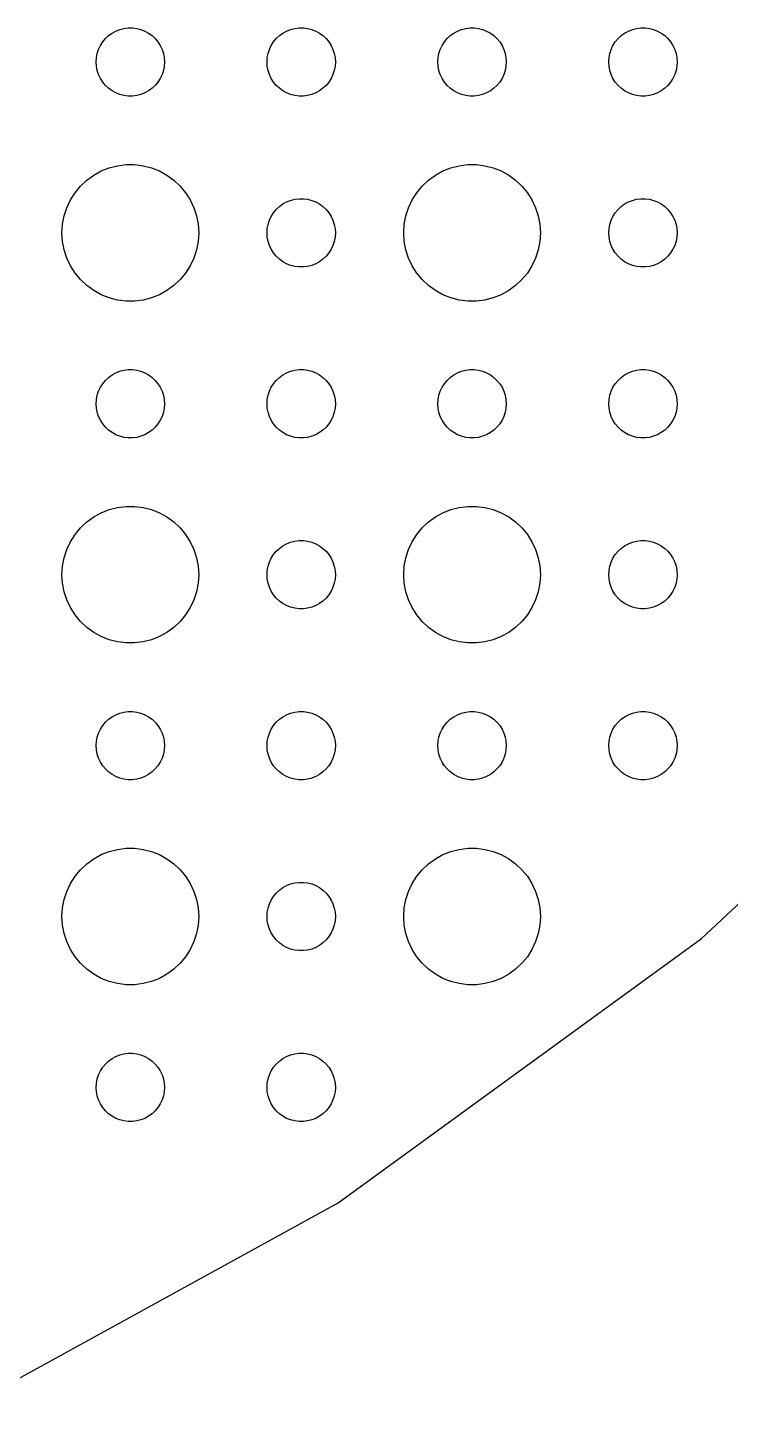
# Model space of a CAD drawing. Header units: metres. Extents: x -157 to 157, y -157 to 157.
# Drawn here: x 70.5 to 101.3, y -142.1 to -81 of the extents above; entities that cross this region are included whole.
import ezdxf

# ---------------------------------------------------------------- set-up
doc = ezdxf.new("R2010")
doc.units = ezdxf.units.M

msp = doc.modelspace()

# ---------------------------------------------------------------- linework, layer by layer
for p, q in [((74.1963, -81.2335), (74.3613, -81.1428)), ((74.3613, -81.1428), (74.5365, -81.0734)), ((74.5365, -81.0734), (74.7189, -81.0266)), ((74.7189, -81.0266), (74.9058, -81.003)), ((74.9058, -81.003), (75.0942, -81.003)), ((75.0942, -81.003), (75.2811, -81.0266)), ((75.2811, -81.0266), (75.4635, -81.0734)), ((75.4635, -81.0734), (75.6387, -81.1428)), ((75.6387, -81.1428), (75.8037, -81.2335)), ((81.6963, -81.2335), (81.8613, -81.1428)), ((81.8613, -81.1428), (82.0365, -81.0734)), ((82.0365, -81.0734), (82.2189, -81.0266)), ((82.2189, -81.0266), (82.4058, -81.003)), ((82.4058, -81.003), (82.5942, -81.003)), ((82.5942, -81.003), (82.7811, -81.0266)), ((82.7811, -81.0266), (82.9635, -81.0734)), ((82.9635, -81.0734), (83.1387, -81.1428)), ((83.1387, -81.1428), (83.3037, -81.2335)), ((89.1963, -81.2335), (89.3613, -81.1428)), ((89.3613, -81.1428), (89.5365, -81.0734)), ((89.5365, -81.0734), (89.7189, -81.0266)), ((89.7189, -81.0266), (89.9058, -81.003)), ((89.9058, -81.003), (90.0942, -81.003)), ((90.0942, -81.003), (90.2811, -81.0266)), ((90.2811, -81.0266), (90.4635, -81.0734)), ((90.4635, -81.0734), (90.6387, -81.1428)), ((90.6387, -81.1428), (90.8037, -81.2335)), ((96.6963, -81.2335), (96.8613, -81.1428)), ((96.8613, -81.1428), (97.0365, -81.0734)), ((97.0365, -81.0734), (97.2189, -81.0266)), ((97.2189, -81.0266), (97.4058, -81.003)), ((97.4058, -81.003), (97.5942, -81.003)), ((97.5942, -81.003), (97.7811, -81.0266)), ((97.7811, -81.0266), (97.9635, -81.0734)), ((97.9635, -81.0734), (98.1387, -81.1428)), ((98.1387, -81.1428), (98.3037, -81.2335)), ((73.6053, -81.9478), (73.6855, -81.7774)), ((73.6855, -81.7774), (73.7865, -81.6183)), ((73.7865, -81.6183), (73.9065, -81.4732)), ((73.9065, -81.4732), (74.0439, -81.3442)), ((74.0439, -81.3442), (74.1963, -81.2335)), ((75.8037, -81.2335), (75.9561, -81.3442)), ((75.9561, -81.3442), (76.0934, -81.4732)), ((76.0934, -81.4732), (76.2135, -81.6183)), ((76.2135, -81.6183), (76.3145, -81.7774)), ((76.3145, -81.7774), (76.3947, -81.9478)), ((81.1053, -81.9478), (81.1855, -81.7774)), ((81.1855, -81.7774), (81.2865, -81.6183)), ((81.2865, -81.6183), (81.4065, -81.4732)), ((81.4065, -81.4732), (81.5439, -81.3442)), ((81.5439, -81.3442), (81.6963, -81.2335)), ((83.3037, -81.2335), (83.4561, -81.3442)), ((83.4561, -81.3442), (83.5934, -81.4732)), ((83.5934, -81.4732), (83.7135, -81.6183)), ((83.7135, -81.6183), (83.8145, -81.7774)), ((83.8145, -81.7774), (83.8947, -81.9478)), ((88.6053, -81.9478), (88.6855, -81.7774)), ((88.6855, -81.7774), (88.7865, -81.6183)), ((88.7865, -81.6183), (88.9065, -81.4732)), ((88.9065, -81.4732), (89.0439, -81.3442)), ((89.0439, -81.3442), (89.1963, -81.2335)), ((90.8037, -81.2335), (90.9561, -81.3442)), ((90.9561, -81.3442), (91.0934, -81.4732)), ((91.0934, -81.4732), (91.2135, -81.6183)), ((91.2135, -81.6183), (91.3145, -81.7774)), ((91.3145, -81.7774), (91.3947, -81.9478)), ((96.1053, -81.9478), (96.1855, -81.7774)), ((96.1855, -81.7774), (96.2865, -81.6183)), ((96.2865, -81.6183), (96.4065, -81.4732)), ((96.4065, -81.4732), (96.5439, -81.3442)), ((96.5439, -81.3442), (96.6963, -81.2335)), ((98.3037, -81.2335), (98.4561, -81.3442)), ((98.4561, -81.3442), (98.5934, -81.4732)), ((98.5934, -81.4732), (98.7135, -81.6183)), ((98.7135, -81.6183), (98.8145, -81.7774)), ((98.8145, -81.7774), (98.8947, -81.9478)), ((73.5, -82.5), (73.5118, -82.312)), ((73.5118, -82.312), (73.5471, -82.127)), ((73.5471, -82.127), (73.6053, -81.9478)), ((76.3947, -81.9478), (76.4529, -82.127)), ((76.4529, -82.127), (76.4882, -82.312)), ((76.4882, -82.312), (76.5, -82.5)), ((81, -82.5), (81.0118, -82.312)), ((81.0118, -82.312), (81.0471, -82.127)), ((81.0471, -82.127), (81.1053, -81.9478)), ((83.8947, -81.9478), (83.9529, -82.127)), ((83.9529, -82.127), (83.9882, -82.312)), ((83.9882, -82.312), (84, -82.5)), ((88.5, -82.5), (88.5118, -82.312)), ((88.5118, -82.312), (88.5471, -82.127)), ((88.5471, -82.127), (88.6053, -81.9478)), ((91.3947, -81.9478), (91.4529, -82.127)), ((91.4529, -82.127), (91.4882, -82.312)), ((91.4882, -82.312), (91.5, -82.5)), ((96, -82.5), (96.0118, -82.312)), ((96.0118, -82.312), (96.0471, -82.127)), ((96.0471, -82.127), (96.1053, -81.9478)), ((98.8947, -81.9478), (98.9529, -82.127)), ((98.9529, -82.127), (98.9882, -82.312)), ((98.9882, -82.312), (99, -82.5)), ((73.5118, -82.688), (73.5, -82.5)), ((73.5471, -82.873), (73.5118, -82.688)), ((73.6053, -83.0522), (73.5471, -82.873)), ((76.4529, -82.873), (76.3947, -83.0522)), ((76.4882, -82.688), (76.4529, -82.873)), ((76.5, -82.5), (76.4882, -82.688)), ((81.0118, -82.688), (81, -82.5)), ((81.0471, -82.873), (81.0118, -82.688)), ((81.1053, -83.0522), (81.0471, -82.873)), ((83.9529, -82.873), (83.8947, -83.0522)), ((83.9882, -82.688), (83.9529, -82.873)), ((84, -82.5), (83.9882, -82.688)), ((88.5118, -82.688), (88.5, -82.5)), ((88.5471, -82.873), (88.5118, -82.688)), ((88.6053, -83.0522), (88.5471, -82.873)), ((91.4529, -82.873), (91.3947, -83.0522)), ((91.4882, -82.688), (91.4529, -82.873)), ((91.5, -82.5), (91.4882, -82.688)), ((96.0118, -82.688), (96, -82.5)), ((96.0471, -82.873), (96.0118, -82.688)), ((96.1053, -83.0522), (96.0471, -82.873)), ((98.9529, -82.873), (98.8947, -83.0522)), ((98.9882, -82.688), (98.9529, -82.873)), ((99, -82.5), (98.9882, -82.688)), ((73.6855, -83.2226), (73.6053, -83.0522)), ((73.7865, -83.3817), (73.6855, -83.2226)), ((73.9065, -83.5268), (73.7865, -83.3817)), ((74.0439, -83.6558), (73.9065, -83.5268)), ((76.0934, -83.5268), (75.9561, -83.6558)), ((76.2135, -83.3817), (76.0934, -83.5268)), ((76.3145, -83.2226), (76.2135, -83.3817)), ((76.3947, -83.0522), (76.3145, -83.2226)), ((81.1855, -83.2226), (81.1053, -83.0522)), ((81.2865, -83.3817), (81.1855, -83.2226)), ((81.4065, -83.5268), (81.2865, -83.3817)), ((81.5439, -83.6558), (81.4065, -83.5268)), ((83.5934, -83.5268), (83.4561, -83.6558)), ((83.7135, -83.3817), (83.5934, -83.5268)), ((83.8145, -83.2226), (83.7135, -83.3817)), ((83.8947, -83.0522), (83.8145, -83.2226)), ((88.6855, -83.2226), (88.6053, -83.0522)), ((88.7865, -83.3817), (88.6855, -83.2226)), ((88.9065, -83.5268), (88.7865, -83.3817)), ((89.0439, -83.6558), (88.9065, -83.5268)), ((91.0934, -83.5268), (90.9561, -83.6558)), ((91.2135, -83.3817), (91.0934, -83.5268)), ((91.3145, -83.2226), (91.2135, -83.3817)), ((91.3947, -83.0522), (91.3145, -83.2226)), ((96.1855, -83.2226), (96.1053, -83.0522)), ((96.2865, -83.3817), (96.1855, -83.2226)), ((96.4065, -83.5268), (96.2865, -83.3817)), ((96.5439, -83.6558), (96.4065, -83.5268)), ((98.5934, -83.5268), (98.4561, -83.6558)), ((98.7135, -83.3817), (98.5934, -83.5268)), ((98.8145, -83.2226), (98.7135, -83.3817)), ((98.8947, -83.0522), (98.8145, -83.2226)), ((74.1963, -83.7665), (74.0439, -83.6558)), ((74.3613, -83.8572), (74.1963, -83.7665)), ((74.5365, -83.9266), (74.3613, -83.8572)), ((74.7189, -83.9734), (74.5365, -83.9266)), ((74.9058, -83.997), (74.7189, -83.9734)), ((75.0942, -83.997), (74.9058, -83.997)), ((75.2811, -83.9734), (75.0942, -83.997)), ((75.4635, -83.9266), (75.2811, -83.9734)), ((75.6387, -83.8572), (75.4635, -83.9266)), ((75.8037, -83.7665), (75.6387, -83.8572)), ((75.9561, -83.6558), (75.8037, -83.7665)), ((81.6963, -83.7665), (81.5439, -83.6558)), ((81.8613, -83.8572), (81.6963, -83.7665)), ((82.0365, -83.9266), (81.8613, -83.8572)), ((82.2189, -83.9734), (82.0365, -83.9266)), ((82.4058, -83.997), (82.2189, -83.9734)), ((82.5942, -83.997), (82.4058, -83.997)), ((82.7811, -83.9734), (82.5942, -83.997)), ((82.9635, -83.9266), (82.7811, -83.9734)), ((83.1387, -83.8572), (82.9635, -83.9266)), ((83.3037, -83.7665), (83.1387, -83.8572)), ((83.4561, -83.6558), (83.3037, -83.7665)), ((89.1963, -83.7665), (89.0439, -83.6558)), ((89.3613, -83.8572), (89.1963, -83.7665)), ((89.5365, -83.9266), (89.3613, -83.8572)), ((89.7189, -83.9734), (89.5365, -83.9266)), ((89.9058, -83.997), (89.7189, -83.9734)), ((90.0942, -83.997), (89.9058, -83.997)), ((90.2811, -83.9734), (90.0942, -83.997)), ((90.4635, -83.9266), (90.2811, -83.9734)), ((90.6387, -83.8572), (90.4635, -83.9266)), ((90.8037, -83.7665), (90.6387, -83.8572)), ((90.9561, -83.6558), (90.8037, -83.7665)), ((96.6963, -83.7665), (96.5439, -83.6558)), ((96.8613, -83.8572), (96.6963, -83.7665)), ((97.0365, -83.9266), (96.8613, -83.8572)), ((97.2189, -83.9734), (97.0365, -83.9266)), ((97.4058, -83.997), (97.2189, -83.9734)), ((97.5942, -83.997), (97.4058, -83.997)), ((97.7811, -83.9734), (97.5942, -83.997)), ((97.9635, -83.9266), (97.7811, -83.9734)), ((98.1387, -83.8572), (97.9635, -83.9266)), ((98.3037, -83.7665), (98.1387, -83.8572)), ((98.4561, -83.6558), (98.3037, -83.7665)), ((73.3925, -87.467), (73.7227, -87.2855)), ((73.7227, -87.2855), (74.073, -87.1468)), ((74.073, -87.1468), (74.4379, -87.0531)), ((74.4379, -87.0531), (74.8116, -87.0059)), ((74.8116, -87.0059), (75.1884, -87.0059)), ((75.1884, -87.0059), (75.5621, -87.0531)), ((75.5621, -87.0531), (75.927, -87.1468)), ((75.927, -87.1468), (76.2773, -87.2855)), ((76.2773, -87.2855), (76.6075, -87.467)), ((88.3925, -87.467), (88.7227, -87.2855)), ((88.7227, -87.2855), (89.073, -87.1468)), ((89.073, -87.1468), (89.4379, -87.0531)), ((89.4379, -87.0531), (89.8116, -87.0059)), ((89.8116, -87.0059), (90.1884, -87.0059)), ((90.1884, -87.0059), (90.5621, -87.0531)), ((90.5621, -87.0531), (90.927, -87.1468)), ((90.927, -87.1468), (91.2773, -87.2855)), ((91.2773, -87.2855), (91.6075, -87.467)), ((72.8131, -87.9464), (73.0877, -87.6885)), ((73.0877, -87.6885), (73.3925, -87.467)), ((76.6075, -87.467), (76.9123, -87.6885)), ((76.9123, -87.6885), (77.1869, -87.9464)), ((87.8131, -87.9464), (88.0877, -87.6885)), ((88.0877, -87.6885), (88.3925, -87.467)), ((91.6075, -87.467), (91.9123, -87.6885)), ((91.9123, -87.6885), (92.1869, -87.9464)), ((72.3711, -88.5547), (72.573, -88.2366)), ((72.573, -88.2366), (72.8131, -87.9464)), ((77.1869, -87.9464), (77.427, -88.2366)), ((77.427, -88.2366), (77.6289, -88.5547)), ((82.0365, -88.5734), (82.2189, -88.5266)), ((82.2189, -88.5266), (82.4058, -88.503)), ((82.4058, -88.503), (82.5942, -88.503)), ((82.5942, -88.503), (82.7811, -88.5266)), ((82.7811, -88.5266), (82.9635, -88.5734)), ((87.3711, -88.5547), (87.573, -88.2366)), ((87.573, -88.2366), (87.8131, -87.9464)), ((92.1869, -87.9464), (92.427, -88.2366)), ((92.427, -88.2366), (92.6289, -88.5547)), ((97.0365, -88.5734), (97.2189, -88.5266)), ((97.2189, -88.5266), (97.4058, -88.503)), ((97.4058, -88.503), (97.5942, -88.503)), ((97.5942, -88.503), (97.7811, -88.5266)), ((97.7811, -88.5266), (97.9635, -88.5734)), ((72.0943, -89.2539), (72.2107, -88.8956)), ((72.2107, -88.8956), (72.3711, -88.5547)), ((77.6289, -88.5547), (77.7893, -88.8956)), ((77.7893, -88.8956), (77.9057, -89.2539)), ((81.1855, -89.2774), (81.2865, -89.1183)), ((81.2865, -89.1183), (81.4065, -88.9732)), ((81.4065, -88.9732), (81.5439, -88.8442)), ((81.5439, -88.8442), (81.6963, -88.7335)), ((81.6963, -88.7335), (81.8613, -88.6428)), ((81.8613, -88.6428), (82.0365, -88.5734)), ((82.9635, -88.5734), (83.1387, -88.6428)), ((83.1387, -88.6428), (83.3037, -88.7335)), ((83.3037, -88.7335), (83.4561, -88.8442)), ((83.4561, -88.8442), (83.5934, -88.9732)), ((83.5934, -88.9732), (83.7135, -89.1183)), ((83.7135, -89.1183), (83.8145, -89.2774)), ((87.0943, -89.2539), (87.2107, -88.8956)), ((87.2107, -88.8956), (87.3711, -88.5547)), ((92.6289, -88.5547), (92.7893, -88.8956)), ((92.7893, -88.8956), (92.9057, -89.2539)), ((96.1855, -89.2774), (96.2865, -89.1183)), ((96.2865, -89.1183), (96.4065, -88.9732)), ((96.4065, -88.9732), (96.5439, -88.8442)), ((96.5439, -88.8442), (96.6963, -88.7335)), ((96.6963, -88.7335), (96.8613, -88.6428)), ((96.8613, -88.6428), (97.0365, -88.5734)), ((97.9635, -88.5734), (98.1387, -88.6428)), ((98.1387, -88.6428), (98.3037, -88.7335)), ((98.3037, -88.7335), (98.4561, -88.8442)), ((98.4561, -88.8442), (98.5934, -88.9732)), ((98.5934, -88.9732), (98.7135, -89.1183)), ((98.7135, -89.1183), (98.8145, -89.2774)), ((72, -90), (72.0237, -89.624)), ((72.0237, -89.624), (72.0943, -89.2539)), ((77.9057, -89.2539), (77.9763, -89.624)), ((77.9763, -89.624), (78, -90)), ((81.0118, -89.812), (81.0471, -89.627)), ((81.0471, -89.627), (81.1053, -89.4478)), ((81.1053, -89.4478), (81.1855, -89.2774)), ((83.8145, -89.2774), (83.8947, -89.4478)), ((83.8947, -89.4478), (83.9529, -89.627)), ((83.9529, -89.627), (83.9882, -89.812)), ((87, -90), (87.0237, -89.624)), ((87.0237, -89.624), (87.0943, -89.2539)), ((92.9057, -89.2539), (92.9763, -89.624)), ((92.9763, -89.624), (93, -90)), ((96.0118, -89.812), (96.0471, -89.627)), ((96.0471, -89.627), (96.1053, -89.4478)), ((96.1053, -89.4478), (96.1855, -89.2774)), ((98.8145, -89.2774), (98.8947, -89.4478)), ((98.8947, -89.4478), (98.9529, -89.627)), ((98.9529, -89.627), (98.9882, -89.812)), ((72.0237, -90.376), (72, -90)), ((78, -90), (77.9763, -90.376)), ((81, -90), (81.0118, -89.812)), ((81.0118, -90.188), (81, -90)), ((81.0471, -90.373), (81.0118, -90.188)), ((83.9882, -90.188), (83.9529, -90.373)), ((83.9882, -89.812), (84, -90)), ((84, -90), (83.9882, -90.188)), ((87.0237, -90.376), (87, -90)), ((93, -90), (92.9763, -90.376)), ((96, -90), (96.0118, -89.812)), ((96.0118, -90.188), (96, -90)), ((96.0471, -90.373), (96.0118, -90.188)), ((98.9882, -90.188), (98.9529, -90.373)), ((98.9882, -89.812), (99, -90)), ((99, -90), (98.9882, -90.188)), ((72.0943, -90.7461), (72.0237, -90.376)), ((72.2107, -91.1044), (72.0943, -90.7461)), ((77.9057, -90.7461), (77.7893, -91.1044)), ((77.9763, -90.376), (77.9057, -90.7461)), ((81.1053, -90.5522), (81.0471, -90.373)), ((81.1855, -90.7226), (81.1053, -90.5522)), ((81.2865, -90.8817), (81.1855, -90.7226)), ((81.4065, -91.0268), (81.2865, -90.8817)), ((83.7135, -90.8817), (83.5934, -91.0268)), ((83.8145, -90.7226), (83.7135, -90.8817)), ((83.8947, -90.5522), (83.8145, -90.7226)), ((83.9529, -90.373), (83.8947, -90.5522)), ((87.0943, -90.7461), (87.0237, -90.376)), ((87.2107, -91.1044), (87.0943, -90.7461)), ((92.9057, -90.7461), (92.7893, -91.1044)), ((92.9763, -90.376), (92.9057, -90.7461)), ((96.1053, -90.5522), (96.0471, -90.373)), ((96.1855, -90.7226), (96.1053, -90.5522)), ((96.2865, -90.8817), (96.1855, -90.7226)), ((96.4065, -91.0268), (96.2865, -90.8817)), ((98.7135, -90.8817), (98.5934, -91.0268)), ((98.8145, -90.7226), (98.7135, -90.8817)), ((98.8947, -90.5522), (98.8145, -90.7226)), ((98.9529, -90.373), (98.8947, -90.5522)), ((72.3711, -91.4453), (72.2107, -91.1044)), ((72.573, -91.7634), (72.3711, -91.4453)), ((77.6289, -91.4453), (77.427, -91.7634)), ((77.7893, -91.1044), (77.6289, -91.4453)), ((81.5439, -91.1558), (81.4065, -91.0268)), ((81.6963, -91.2665), (81.5439, -91.1558)), ((81.8613, -91.3572), (81.6963, -91.2665)), ((82.0365, -91.4266), (81.8613, -91.3572)), ((82.2189, -91.4734), (82.0365, -91.4266)), ((82.4058, -91.497), (82.2189, -91.4734)), ((82.5942, -91.497), (82.4058, -91.497)), ((82.7811, -91.4734), (82.5942, -91.497)), ((82.9635, -91.4266), (82.7811, -91.4734)), ((83.1387, -91.3572), (82.9635, -91.4266)), ((83.3037, -91.2665), (83.1387, -91.3572)), ((83.4561, -91.1558), (83.3037, -91.2665)), ((83.5934, -91.0268), (83.4561, -91.1558)), ((87.3711, -91.4453), (87.2107, -91.1044)), ((87.573, -91.7634), (87.3711, -91.4453)), ((92.6289, -91.4453), (92.427, -91.7634)), ((92.7893, -91.1044), (92.6289, -91.4453)), ((96.5439, -91.1558), (96.4065, -91.0268)), ((96.6963, -91.2665), (96.5439, -91.1558)), ((96.8613, -91.3572), (96.6963, -91.2665)), ((97.0365, -91.4266), (96.8613, -91.3572)), ((97.2189, -91.4734), (97.0365, -91.4266)), ((97.4058, -91.497), (97.2189, -91.4734)), ((97.5942, -91.497), (97.4058, -91.497)), ((97.7811, -91.4734), (97.5942, -91.497)), ((97.9635, -91.4266), (97.7811, -91.4734)), ((98.1387, -91.3572), (97.9635, -91.4266)), ((98.3037, -91.2665), (98.1387, -91.3572)), ((98.4561, -91.1558), (98.3037, -91.2665)), ((98.5934, -91.0268), (98.4561, -91.1558)), ((72.8131, -92.0536), (72.573, -91.7634)), ((73.0877, -92.3115), (72.8131, -92.0536)), ((77.1869, -92.0536), (76.9123, -92.3115)), ((77.427, -91.7634), (77.1869, -92.0536)), ((87.8131, -92.0536), (87.573, -91.7634)), ((88.0877, -92.3115), (87.8131, -92.0536)), ((92.1869, -92.0536), (91.9123, -92.3115)), ((92.427, -91.7634), (92.1869, -92.0536)), ((73.3925, -92.533), (73.0877, -92.3115)), ((73.7227, -92.7145), (73.3925, -92.533)), ((74.073, -92.8532), (73.7227, -92.7145)), ((76.2773, -92.7145), (75.927, -92.8532)), ((76.6075, -92.533), (76.2773, -92.7145)), ((76.9123, -92.3115), (76.6075, -92.533)), ((88.3925, -92.533), (88.0877, -92.3115)), ((88.7227, -92.7145), (88.3925, -92.533)), ((89.073, -92.8532), (88.7227, -92.7145)), ((91.2773, -92.7145), (90.927, -92.8532)), ((91.6075, -92.533), (91.2773, -92.7145)), ((91.9123, -92.3115), (91.6075, -92.533)), ((74.4379, -92.9469), (74.073, -92.8532)), ((74.8116, -92.9941), (74.4379, -92.9469)), ((75.1884, -92.9941), (74.8116, -92.9941)), ((75.5621, -92.9469), (75.1884, -92.9941)), ((75.927, -92.8532), (75.5621, -92.9469)), ((89.4379, -92.9469), (89.073, -92.8532)), ((89.8116, -92.9941), (89.4379, -92.9469)), ((90.1884, -92.9941), (89.8116, -92.9941)), ((90.5621, -92.9469), (90.1884, -92.9941)), ((90.927, -92.8532), (90.5621, -92.9469)), ((73.9065, -96.4732), (74.0439, -96.3442)), ((74.0439, -96.3442), (74.1963, -96.2335)), ((74.1963, -96.2335), (74.3613, -96.1428)), ((74.3613, -96.1428), (74.5365, -96.0734)), ((74.5365, -96.0734), (74.7189, -96.0266)), ((74.7189, -96.0266), (74.9058, -96.003)), ((74.9058, -96.003), (75.0942, -96.003)), ((75.0942, -96.003), (75.2811, -96.0266)), ((75.2811, -96.0266), (75.4635, -96.0734)), ((75.4635, -96.0734), (75.6387, -96.1428)), ((75.6387, -96.1428), (75.8037, -96.2335)), ((75.8037, -96.2335), (75.9561, -96.3442)), ((75.9561, -96.3442), (76.0934, -96.4732)), ((81.4065, -96.4732), (81.5439, -96.3442)), ((81.5439, -96.3442), (81.6963, -96.2335)), ((81.6963, -96.2335), (81.8613, -96.1428)), ((81.8613, -96.1428), (82.0365, -96.0734)), ((82.0365, -96.0734), (82.2189, -96.0266)), ((82.2189, -96.0266), (82.4058, -96.003)), ((82.4058, -96.003), (82.5942, -96.003)), ((82.5942, -96.003), (82.7811, -96.0266)), ((82.7811, -96.0266), (82.9635, -96.0734)), ((82.9635, -96.0734), (83.1387, -96.1428)), ((83.1387, -96.1428), (83.3037, -96.2335)), ((83.3037, -96.2335), (83.4561, -96.3442)), ((83.4561, -96.3442), (83.5934, -96.4732)), ((88.9065, -96.4732), (89.0439, -96.3442)), ((89.0439, -96.3442), (89.1963, -96.2335)), ((89.1963, -96.2335), (89.3613, -96.1428)), ((89.3613, -96.1428), (89.5365, -96.0734)), ((89.5365, -96.0734), (89.7189, -96.0266)), ((89.7189, -96.0266), (89.9058, -96.003)), ((89.9058, -96.003), (90.0942, -96.003)), ((90.0942, -96.003), (90.2811, -96.0266)), ((90.2811, -96.0266), (90.4635, -96.0734)), ((90.4635, -96.0734), (90.6387, -96.1428)), ((90.6387, -96.1428), (90.8037, -96.2335)), ((90.8037, -96.2335), (90.9561, -96.3442)), ((90.9561, -96.3442), (91.0934, -96.4732)), ((96.4065, -96.4732), (96.5439, -96.3442)), ((96.5439, -96.3442), (96.6963, -96.2335)), ((96.6963, -96.2335), (96.8613, -96.1428)), ((96.8613, -96.1428), (97.0365, -96.0734)), ((97.0365, -96.0734), (97.2189, -96.0266)), ((97.2189, -96.0266), (97.4058, -96.003)), ((97.4058, -96.003), (97.5942, -96.003)), ((97.5942, -96.003), (97.7811, -96.0266)), ((97.7811, -96.0266), (97.9635, -96.0734)), ((97.9635, -96.0734), (98.1387, -96.1428)), ((98.1387, -96.1428), (98.3037, -96.2335)), ((98.3037, -96.2335), (98.4561, -96.3442)), ((98.4561, -96.3442), (98.5934, -96.4732)), ((73.5471, -97.127), (73.6053, -96.9478)), ((73.6053, -96.9478), (73.6855, -96.7774)), ((73.6855, -96.7774), (73.7865, -96.6183)), ((73.7865, -96.6183), (73.9065, -96.4732)), ((76.0934, -96.4732), (76.2135, -96.6183)), ((76.2135, -96.6183), (76.3145, -96.7774)), ((76.3145, -96.7774), (76.3947, -96.9478)), ((76.3947, -96.9478), (76.4529, -97.127)), ((81.0471, -97.127), (81.1053, -96.9478)), ((81.1053, -96.9478), (81.1855, -96.7774)), ((81.1855, -96.7774), (81.2865, -96.6183)), ((81.2865, -96.6183), (81.4065, -96.4732)), ((83.5934, -96.4732), (83.7135, -96.6183)), ((83.7135, -96.6183), (83.8145, -96.7774)), ((83.8145, -96.7774), (83.8947, -96.9478)), ((83.8947, -96.9478), (83.9529, -97.127)), ((88.5471, -97.127), (88.6053, -96.9478)), ((88.6053, -96.9478), (88.6855, -96.7774)), ((88.6855, -96.7774), (88.7865, -96.6183)), ((88.7865, -96.6183), (88.9065, -96.4732)), ((91.0934, -96.4732), (91.2135, -96.6183)), ((91.2135, -96.6183), (91.3145, -96.7774)), ((91.3145, -96.7774), (91.3947, -96.9478)), ((91.3947, -96.9478), (91.4529, -97.127)), ((96.0471, -97.127), (96.1053, -96.9478)), ((96.1053, -96.9478), (96.1855, -96.7774)), ((96.1855, -96.7774), (96.2865, -96.6183)), ((96.2865, -96.6183), (96.4065, -96.4732)), ((98.5934, -96.4732), (98.7135, -96.6183)), ((98.7135, -96.6183), (98.8145, -96.7774)), ((98.8145, -96.7774), (98.8947, -96.9478)), ((98.8947, -96.9478), (98.9529, -97.127)), ((73.5, -97.5), (73.5118, -97.312)), ((73.5118, -97.688), (73.5, -97.5)), ((73.5118, -97.312), (73.5471, -97.127)), ((76.4529, -97.127), (76.4882, -97.312)), ((76.4882, -97.312), (76.5, -97.5)), ((76.5, -97.5), (76.4882, -97.688)), ((81, -97.5), (81.0118, -97.312)), ((81.0118, -97.688), (81, -97.5)), ((81.0118, -97.312), (81.0471, -97.127)), ((83.9529, -97.127), (83.9882, -97.312)), ((83.9882, -97.312), (84, -97.5)), ((84, -97.5), (83.9882, -97.688)), ((88.5, -97.5), (88.5118, -97.312)), ((88.5118, -97.688), (88.5, -97.5)), ((88.5118, -97.312), (88.5471, -97.127)), ((91.4529, -97.127), (91.4882, -97.312)), ((91.4882, -97.312), (91.5, -97.5)), ((91.5, -97.5), (91.4882, -97.688)), ((96, -97.5), (96.0118, -97.312)), ((96.0118, -97.688), (96, -97.5)), ((96.0118, -97.312), (96.0471, -97.127)), ((98.9529, -97.127), (98.9882, -97.312)), ((98.9882, -97.312), (99, -97.5)), ((99, -97.5), (98.9882, -97.688)), ((73.5471, -97.873), (73.5118, -97.688)), ((73.6053, -98.0522), (73.5471, -97.873)), ((73.6855, -98.2226), (73.6053, -98.0522)), ((73.7865, -98.3817), (73.6855, -98.2226)), ((76.3145, -98.2226), (76.2135, -98.3817)), ((76.3947, -98.0522), (76.3145, -98.2226)), ((76.4529, -97.873), (76.3947, -98.0522)), ((76.4882, -97.688), (76.4529, -97.873)), ((81.0471, -97.873), (81.0118, -97.688)), ((81.1053, -98.0522), (81.0471, -97.873)), ((81.1855, -98.2226), (81.1053, -98.0522)), ((81.2865, -98.3817), (81.1855, -98.2226)), ((83.8145, -98.2226), (83.7135, -98.3817)), ((83.8947, -98.0522), (83.8145, -98.2226)), ((83.9529, -97.873), (83.8947, -98.0522)), ((83.9882, -97.688), (83.9529, -97.873)), ((88.5471, -97.873), (88.5118, -97.688)), ((88.6053, -98.0522), (88.5471, -97.873)), ((88.6855, -98.2226), (88.6053, -98.0522)), ((88.7865, -98.3817), (88.6855, -98.2226)), ((91.3145, -98.2226), (91.2135, -98.3817)), ((91.3947, -98.0522), (91.3145, -98.2226)), ((91.4529, -97.873), (91.3947, -98.0522)), ((91.4882, -97.688), (91.4529, -97.873)), ((96.0471, -97.873), (96.0118, -97.688)), ((96.1053, -98.0522), (96.0471, -97.873)), ((96.1855, -98.2226), (96.1053, -98.0522)), ((96.2865, -98.3817), (96.1855, -98.2226)), ((98.8145, -98.2226), (98.7135, -98.3817)), ((98.8947, -98.0522), (98.8145, -98.2226)), ((98.9529, -97.873), (98.8947, -98.0522)), ((98.9882, -97.688), (98.9529, -97.873)), ((73.9065, -98.5268), (73.7865, -98.3817)), ((74.0439, -98.6558), (73.9065, -98.5268)), ((74.1963, -98.7665), (74.0439, -98.6558)), ((74.3613, -98.8572), (74.1963, -98.7665)), ((74.5365, -98.9266), (74.3613, -98.8572)), ((75.6387, -98.8572), (75.4635, -98.9266)), ((75.8037, -98.7665), (75.6387, -98.8572)), ((75.9561, -98.6558), (75.8037, -98.7665)), ((76.0934, -98.5268), (75.9561, -98.6558)), ((76.2135, -98.3817), (76.0934, -98.5268)), ((81.4065, -98.5268), (81.2865, -98.3817)), ((81.5439, -98.6558), (81.4065, -98.5268)), ((81.6963, -98.7665), (81.5439, -98.6558)), ((81.8613, -98.8572), (81.6963, -98.7665)), ((82.0365, -98.9266), (81.8613, -98.8572)), ((83.1387, -98.8572), (82.9635, -98.9266)), ((83.3037, -98.7665), (83.1387, -98.8572)), ((83.4561, -98.6558), (83.3037, -98.7665)), ((83.5934, -98.5268), (83.4561, -98.6558)), ((83.7135, -98.3817), (83.5934, -98.5268)), ((88.9065, -98.5268), (88.7865, -98.3817)), ((89.0439, -98.6558), (88.9065, -98.5268)), ((89.1963, -98.7665), (89.0439, -98.6558)), ((89.3613, -98.8572), (89.1963, -98.7665)), ((89.5365, -98.9266), (89.3613, -98.8572)), ((90.6387, -98.8572), (90.4635, -98.9266)), ((90.8037, -98.7665), (90.6387, -98.8572)), ((90.9561, -98.6558), (90.8037, -98.7665)), ((91.0934, -98.5268), (90.9561, -98.6558)), ((91.2135, -98.3817), (91.0934, -98.5268)), ((96.4065, -98.5268), (96.2865, -98.3817)), ((96.5439, -98.6558), (96.4065, -98.5268)), ((96.6963, -98.7665), (96.5439, -98.6558)), ((96.8613, -98.8572), (96.6963, -98.7665)), ((97.0365, -98.9266), (96.8613, -98.8572)), ((98.1387, -98.8572), (97.9635, -98.9266)), ((98.3037, -98.7665), (98.1387, -98.8572)), ((98.4561, -98.6558), (98.3037, -98.7665)), ((98.5934, -98.5268), (98.4561, -98.6558)), ((98.7135, -98.3817), (98.5934, -98.5268)), ((74.7189, -98.9734), (74.5365, -98.9266)), ((74.9058, -98.997), (74.7189, -98.9734)), ((75.0942, -98.997), (74.9058, -98.997)), ((75.2811, -98.9734), (75.0942, -98.997)), ((75.4635, -98.9266), (75.2811, -98.9734)), ((82.2189, -98.9734), (82.0365, -98.9266)), ((82.4058, -98.997), (82.2189, -98.9734)), ((82.5942, -98.997), (82.4058, -98.997)), ((82.7811, -98.9734), (82.5942, -98.997)), ((82.9635, -98.9266), (82.7811, -98.9734)), ((89.7189, -98.9734), (89.5365, -98.9266)), ((89.9058, -98.997), (89.7189, -98.9734)), ((90.0942, -98.997), (89.9058, -98.997)), ((90.2811, -98.9734), (90.0942, -98.997)), ((90.4635, -98.9266), (90.2811, -98.9734)), ((97.2189, -98.9734), (97.0365, -98.9266)), ((97.4058, -98.997), (97.2189, -98.9734)), ((97.5942, -98.997), (97.4058, -98.997)), ((97.7811, -98.9734), (97.5942, -98.997)), ((97.9635, -98.9266), (97.7811, -98.9734)), ((73.0877, -102.688), (73.3925, -102.467)), ((73.3925, -102.467), (73.7227, -102.286)), ((73.7227, -102.286), (74.073, -102.147)), ((74.073, -102.147), (74.4379, -102.053)), ((74.4379, -102.053), (74.8116, -102.006)), ((74.8116, -102.006), (75.1884, -102.006)), ((75.1884, -102.006), (75.5621, -102.053)), ((75.5621, -102.053), (75.927, -102.147)), ((75.927, -102.147), (76.2773, -102.286)), ((76.2773, -102.286), (76.6075, -102.467)), ((76.6075, -102.467), (76.9123, -102.688)), ((88.0877, -102.688), (88.3925, -102.467)), ((88.3925, -102.467), (88.7227, -102.286)), ((88.7227, -102.286), (89.073, -102.147)), ((89.073, -102.147), (89.4379, -102.053)), ((89.4379, -102.053), (89.8116, -102.006)), ((89.8116, -102.006), (90.1884, -102.006)), ((90.1884, -102.006), (90.5621, -102.053)), ((90.5621, -102.053), (90.927, -102.147)), ((90.927, -102.147), (91.2773, -102.286)), ((91.2773, -102.286), (91.6075, -102.467)), ((91.6075, -102.467), (91.9123, -102.688)), ((72.573, -103.237), (72.8131, -102.946)), ((72.8131, -102.946), (73.0877, -102.688)), ((76.9123, -102.688), (77.1869, -102.946)), ((77.1869, -102.946), (77.427, -103.237)), ((87.573, -103.237), (87.8131, -102.946)), ((87.8131, -102.946), (88.0877, -102.688)), ((91.9123, -102.688), (92.1869, -102.946)), ((92.1869, -102.946), (92.427, -103.237)), ((72.2107, -103.896), (72.3711, -103.555)), ((72.3711, -103.555), (72.573, -103.237)), ((77.427, -103.237), (77.6289, -103.555)), ((77.6289, -103.555), (77.7893, -103.896)), ((81.5439, -103.844), (81.6963, -103.734)), ((81.6963, -103.734), (81.8613, -103.643)), ((81.8613, -103.643), (82.0365, -103.573)), ((82.0365, -103.573), (82.2189, -103.527)), ((82.2189, -103.527), (82.4058, -103.503)), ((82.4058, -103.503), (82.5942, -103.503)), ((82.5942, -103.503), (82.7811, -103.527)), ((82.7811, -103.527), (82.9635, -103.573)), ((82.9635, -103.573), (83.1387, -103.643)), ((83.1387, -103.643), (83.3037, -103.734)), ((83.3037, -103.734), (83.4561, -103.844)), ((87.2107, -103.896), (87.3711, -103.555)), ((87.3711, -103.555), (87.573, -103.237)), ((92.427, -103.237), (92.6289, -103.555)), ((92.6289, -103.555), (92.7893, -103.896)), ((96.5439, -103.844), (96.6963, -103.734)), ((96.6963, -103.734), (96.8613, -103.643)), ((96.8613, -103.643), (97.0365, -103.573)), ((97.0365, -103.573), (97.2189, -103.527)), ((97.2189, -103.527), (97.4058, -103.503)), ((97.4058, -103.503), (97.5942, -103.503)), ((97.5942, -103.503), (97.7811, -103.527)), ((97.7811, -103.527), (97.9635, -103.573)), ((97.9635, -103.573), (98.1387, -103.643)), ((98.1387, -103.643), (98.3037, -103.734)), ((98.3037, -103.734), (98.4561, -103.844)), ((72.0237, -104.624), (72.0943, -104.254)), ((72.0943, -104.254), (72.2107, -103.896)), ((77.7893, -103.896), (77.9057, -104.254)), ((77.9057, -104.254), (77.9763, -104.624)), ((81.1053, -104.448), (81.1855, -104.277)), ((81.1855, -104.277), (81.2865, -104.118)), ((81.2865, -104.118), (81.4065, -103.973)), ((81.4065, -103.973), (81.5439, -103.844)), ((83.4561, -103.844), (83.5934, -103.973)), ((83.5934, -103.973), (83.7135, -104.118)), ((83.7135, -104.118), (83.8145, -104.277)), ((83.8145, -104.277), (83.8947, -104.448)), ((87.0237, -104.624), (87.0943, -104.254)), ((87.0943, -104.254), (87.2107, -103.896)), ((92.7893, -103.896), (92.9057, -104.254)), ((92.9057, -104.254), (92.9763, -104.624)), ((96.1053, -104.448), (96.1855, -104.277)), ((96.1855, -104.277), (96.2865, -104.118)), ((96.2865, -104.118), (96.4065, -103.973)), ((96.4065, -103.973), (96.5439, -103.844)), ((98.4561, -103.844), (98.5934, -103.973)), ((98.5934, -103.973), (98.7135, -104.118)), ((98.7135, -104.118), (98.8145, -104.277)), ((98.8145, -104.277), (98.8947, -104.448)), ((72, -105), (72.0237, -104.624)), ((72.0237, -105.376), (72, -105)), ((77.9763, -104.624), (78, -105)), ((78, -105), (77.9763, -105.376)), ((81, -105), (81.0118, -104.812)), ((81.0118, -105.188), (81, -105)), ((81.0118, -104.812), (81.0471, -104.627)), ((81.0471, -104.627), (81.1053, -104.448)), ((83.8947, -104.448), (83.9529, -104.627)), ((83.9529, -104.627), (83.9882, -104.812)), ((83.9882, -104.812), (84, -105)), ((84, -105), (83.9882, -105.188)), ((87, -105), (87.0237, -104.624)), ((87.0237, -105.376), (87, -105)), ((92.9763, -104.624), (93, -105)), ((93, -105), (92.9763, -105.376)), ((96, -105), (96.0118, -104.812)), ((96.0118, -105.188), (96, -105)), ((96.0118, -104.812), (96.0471, -104.627)), ((96.0471, -104.627), (96.1053, -104.448)), ((98.8947, -104.448), (98.9529, -104.627)), ((98.9529, -104.627), (98.9882, -104.812)), ((98.9882, -104.812), (99, -105)), ((99, -105), (98.9882, -105.188)), ((72.0943, -105.746), (72.0237, -105.376)), ((77.9763, -105.376), (77.9057, -105.746)), ((81.0471, -105.373), (81.0118, -105.188)), ((81.1053, -105.552), (81.0471, -105.373)), ((81.1855, -105.723), (81.1053, -105.552)), ((83.8947, -105.552), (83.8145, -105.723)), ((83.9529, -105.373), (83.8947, -105.552)), ((83.9882, -105.188), (83.9529, -105.373)), ((87.0943, -105.746), (87.0237, -105.376)), ((92.9763, -105.376), (92.9057, -105.746)), ((96.0471, -105.373), (96.0118, -105.188)), ((96.1053, -105.552), (96.0471, -105.373)), ((96.1855, -105.723), (96.1053, -105.552)), ((98.8947, -105.552), (98.8145, -105.723)), ((98.9529, -105.373), (98.8947, -105.552)), ((98.9882, -105.188), (98.9529, -105.373)), ((72.2107, -106.104), (72.0943, -105.746)), ((72.3711, -106.445), (72.2107, -106.104)), ((77.7893, -106.104), (77.6289, -106.445)), ((77.9057, -105.746), (77.7893, -106.104)), ((81.2865, -105.882), (81.1855, -105.723)), ((81.4065, -106.027), (81.2865, -105.882)), ((81.5439, -106.156), (81.4065, -106.027)), ((81.6963, -106.266), (81.5439, -106.156)), ((83.4561, -106.156), (83.3037, -106.266)), ((83.5934, -106.027), (83.4561, -106.156)), ((83.7135, -105.882), (83.5934, -106.027)), ((83.8145, -105.723), (83.7135, -105.882)), ((87.2107, -106.104), (87.0943, -105.746)), ((87.3711, -106.445), (87.2107, -106.104)), ((92.7893, -106.104), (92.6289, -106.445)), ((92.9057, -105.746), (92.7893, -106.104)), ((96.2865, -105.882), (96.1855, -105.723)), ((96.4065, -106.027), (96.2865, -105.882)), ((96.5439, -106.156), (96.4065, -106.027)), ((96.6963, -106.266), (96.5439, -106.156)), ((98.4561, -106.156), (98.3037, -106.266)), ((98.5934, -106.027), (98.4561, -106.156)), ((98.7135, -105.882), (98.5934, -106.027)), ((98.8145, -105.723), (98.7135, -105.882)), ((72.573, -106.763), (72.3711, -106.445)), ((72.8131, -107.054), (72.573, -106.763)), ((77.427, -106.763), (77.1869, -107.054)), ((77.6289, -106.445), (77.427, -106.763)), ((81.8613, -106.357), (81.6963, -106.266)), ((82.0365, -106.427), (81.8613, -106.357)), ((82.2189, -106.473), (82.0365, -106.427)), ((82.4058, -106.497), (82.2189, -106.473)), ((82.5942, -106.497), (82.4058, -106.497)), ((82.7811, -106.473), (82.5942, -106.497)), ((82.9635, -106.427), (82.7811, -106.473)), ((83.1387, -106.357), (82.9635, -106.427)), ((83.3037, -106.266), (83.1387, -106.357)), ((87.573, -106.763), (87.3711, -106.445)), ((87.8131, -107.054), (87.573, -106.763)), ((92.427, -106.763), (92.1869, -107.054)), ((92.6289, -106.445), (92.427, -106.763)), ((96.8613, -106.357), (96.6963, -106.266)), ((97.0365, -106.427), (96.8613, -106.357)), ((97.2189, -106.473), (97.0365, -106.427)), ((97.4058, -106.497), (97.2189, -106.473)), ((97.5942, -106.497), (97.4058, -106.497)), ((97.7811, -106.473), (97.5942, -106.497)), ((97.9635, -106.427), (97.7811, -106.473)), ((98.1387, -106.357), (97.9635, -106.427)), ((98.3037, -106.266), (98.1387, -106.357)), ((73.0877, -107.312), (72.8131, -107.054)), ((73.3925, -107.533), (73.0877, -107.312)), ((76.9123, -107.312), (76.6075, -107.533)), ((77.1869, -107.054), (76.9123, -107.312)), ((88.0877, -107.312), (87.8131, -107.054)), ((88.3925, -107.533), (88.0877, -107.312)), ((91.9123, -107.312), (91.6075, -107.533)), ((92.1869, -107.054), (91.9123, -107.312)), ((73.7227, -107.714), (73.3925, -107.533)), ((74.073, -107.853), (73.7227, -107.714)), ((74.4379, -107.947), (74.073, -107.853)), ((74.8116, -107.994), (74.4379, -107.947)), ((75.1884, -107.994), (74.8116, -107.994)), ((75.5621, -107.947), (75.1884, -107.994)), ((75.927, -107.853), (75.5621, -107.947)), ((76.2773, -107.714), (75.927, -107.853)), ((76.6075, -107.533), (76.2773, -107.714)), ((88.7227, -107.714), (88.3925, -107.533)), ((89.073, -107.853), (88.7227, -107.714)), ((89.4379, -107.947), (89.073, -107.853)), ((89.8116, -107.994), (89.4379, -107.947)), ((90.1884, -107.994), (89.8116, -107.994)), ((90.5621, -107.947), (90.1884, -107.994)), ((90.927, -107.853), (90.5621, -107.947)), ((91.2773, -107.714), (90.927, -107.853)), ((91.6075, -107.533), (91.2773, -107.714)), ((100.076, -120.971), (114.448, -107.474)), ((74.3613, -111.143), (74.5365, -111.073)), ((74.5365, -111.073), (74.7189, -111.027)), ((74.7189, -111.027), (74.9058, -111.003)), ((74.9058, -111.003), (75.0942, -111.003)), ((75.0942, -111.003), (75.2811, -111.027)), ((75.2811, -111.027), (75.4635, -111.073)), ((75.4635, -111.073), (75.6387, -111.143)), ((81.8613, -111.143), (82.0365, -111.073)), ((82.0365, -111.073), (82.2189, -111.027)), ((82.2189, -111.027), (82.4058, -111.003)), ((82.4058, -111.003), (82.5942, -111.003)), ((82.5942, -111.003), (82.7811, -111.027)), ((82.7811, -111.027), (82.9635, -111.073)), ((82.9635, -111.073), (83.1387, -111.143)), ((89.3613, -111.143), (89.5365, -111.073)), ((89.5365, -111.073), (89.7189, -111.027)), ((89.7189, -111.027), (89.9058, -111.003)), ((89.9058, -111.003), (90.0942, -111.003)), ((90.0942, -111.003), (90.2811, -111.027)), ((90.2811, -111.027), (90.4635, -111.073)), ((90.4635, -111.073), (90.6387, -111.143)), ((96.8613, -111.143), (97.0365, -111.073)), ((97.0365, -111.073), (97.2189, -111.027)), ((97.2189, -111.027), (97.4058, -111.003)), ((97.4058, -111.003), (97.5942, -111.003)), ((97.5942, -111.003), (97.7811, -111.027)), ((97.7811, -111.027), (97.9635, -111.073)), ((97.9635, -111.073), (98.1387, -111.143)), ((73.6855, -111.777), (73.7865, -111.618)), ((73.7865, -111.618), (73.9065, -111.473)), ((73.9065, -111.473), (74.0439, -111.344)), ((74.0439, -111.344), (74.1963, -111.234)), ((74.1963, -111.234), (74.3613, -111.143)), ((75.6387, -111.143), (75.8037, -111.234)), ((75.8037, -111.234), (75.9561, -111.344)), ((75.9561, -111.344), (76.0934, -111.473)), ((76.0934, -111.473), (76.2135, -111.618)), ((76.2135, -111.618), (76.3145, -111.777)), ((81.1855, -111.777), (81.2865, -111.618)), ((81.2865, -111.618), (81.4065, -111.473)), ((81.4065, -111.473), (81.5439, -111.344)), ((81.5439, -111.344), (81.6963, -111.234)), ((81.6963, -111.234), (81.8613, -111.143)), ((83.1387, -111.143), (83.3037, -111.234)), ((83.3037, -111.234), (83.4561, -111.344)), ((83.4561, -111.344), (83.5934, -111.473)), ((83.5934, -111.473), (83.7135, -111.618)), ((83.7135, -111.618), (83.8145, -111.777)), ((88.6855, -111.777), (88.7865, -111.618)), ((88.7865, -111.618), (88.9065, -111.473)), ((88.9065, -111.473), (89.0439, -111.344)), ((89.0439, -111.344), (89.1963, -111.234)), ((89.1963, -111.234), (89.3613, -111.143)), ((90.6387, -111.143), (90.8037, -111.234)), ((90.8037, -111.234), (90.9561, -111.344)), ((90.9561, -111.344), (91.0934, -111.473)), ((91.0934, -111.473), (91.2135, -111.618)), ((91.2135, -111.618), (91.3145, -111.777)), ((96.1855, -111.777), (96.2865, -111.618)), ((96.2865, -111.618), (96.4065, -111.473)), ((96.4065, -111.473), (96.5439, -111.344)), ((96.5439, -111.344), (96.6963, -111.234)), ((96.6963, -111.234), (96.8613, -111.143)), ((98.1387, -111.143), (98.3037, -111.234)), ((98.3037, -111.234), (98.4561, -111.344)), ((98.4561, -111.344), (98.5934, -111.473)), ((98.5934, -111.473), (98.7135, -111.618)), ((98.7135, -111.618), (98.8145, -111.777)), ((73.5, -112.5), (73.5118, -112.312)), ((73.5118, -112.312), (73.5471, -112.127)), ((73.5471, -112.127), (73.6053, -111.948)), ((73.6053, -111.948), (73.6855, -111.777)), ((76.3145, -111.777), (76.3947, -111.948)), ((76.3947, -111.948), (76.4529, -112.127)), ((76.4529, -112.127), (76.4882, -112.312)), ((76.4882, -112.312), (76.5, -112.5)), ((81, -112.5), (81.0118, -112.312)), ((81.0118, -112.312), (81.0471, -112.127)), ((81.0471, -112.127), (81.1053, -111.948)), ((81.1053, -111.948), (81.1855, -111.777)), ((83.8145, -111.777), (83.8947, -111.948)), ((83.8947, -111.948), (83.9529, -112.127)), ((83.9529, -112.127), (83.9882, -112.312)), ((83.9882, -112.312), (84, -112.5)), ((88.5, -112.5), (88.5118, -112.312)), ((88.5118, -112.312), (88.5471, -112.127)), ((88.5471, -112.127), (88.6053, -111.948)), ((88.6053, -111.948), (88.6855, -111.777)), ((91.3145, -111.777), (91.3947, -111.948)), ((91.3947, -111.948), (91.4529, -112.127)), ((91.4529, -112.127), (91.4882, -112.312)), ((91.4882, -112.312), (91.5, -112.5)), ((96, -112.5), (96.0118, -112.312)), ((96.0118, -112.312), (96.0471, -112.127)), ((96.0471, -112.127), (96.1053, -111.948)), ((96.1053, -111.948), (96.1855, -111.777)), ((98.8145, -111.777), (98.8947, -111.948)), ((98.8947, -111.948), (98.9529, -112.127)), ((98.9529, -112.127), (98.9882, -112.312)), ((98.9882, -112.312), (99, -112.5)), ((73.5118, -112.688), (73.5, -112.5)), ((73.5471, -112.873), (73.5118, -112.688)), ((73.6053, -113.052), (73.5471, -112.873)), ((76.4529, -112.873), (76.3947, -113.052)), ((76.4882, -112.688), (76.4529, -112.873)), ((76.5, -112.5), (76.4882, -112.688)), ((81.0118, -112.688), (81, -112.5)), ((81.0471, -112.873), (81.0118, -112.688)), ((81.1053, -113.052), (81.0471, -112.873)), ((83.9529, -112.873), (83.8947, -113.052)), ((83.9882, -112.688), (83.9529, -112.873)), ((84, -112.5), (83.9882, -112.688)), ((88.5118, -112.688), (88.5, -112.5)), ((88.5471, -112.873), (88.5118, -112.688)), ((88.6053, -113.052), (88.5471, -112.873)), ((91.4529, -112.873), (91.3947, -113.052)), ((91.4882, -112.688), (91.4529, -112.873)), ((91.5, -112.5), (91.4882, -112.688)), ((96.0118, -112.688), (96, -112.5)), ((96.0471, -112.873), (96.0118, -112.688)), ((96.1053, -113.052), (96.0471, -112.873)), ((98.9529, -112.873), (98.8947, -113.052)), ((98.9882, -112.688), (98.9529, -112.873)), ((99, -112.5), (98.9882, -112.688)), ((73.6855, -113.223), (73.6053, -113.052)), ((73.7865, -113.382), (73.6855, -113.223)), ((73.9065, -113.527), (73.7865, -113.382)), ((74.0439, -113.656), (73.9065, -113.527)), ((76.0934, -113.527), (75.9561, -113.656)), ((76.2135, -113.382), (76.0934, -113.527)), ((76.3145, -113.223), (76.2135, -113.382)), ((76.3947, -113.052), (76.3145, -113.223)), ((81.1855, -113.223), (81.1053, -113.052)), ((81.2865, -113.382), (81.1855, -113.223)), ((81.4065, -113.527), (81.2865, -113.382)), ((81.5439, -113.656), (81.4065, -113.527)), ((83.5934, -113.527), (83.4561, -113.656)), ((83.7135, -113.382), (83.5934, -113.527)), ((83.8145, -113.223), (83.7135, -113.382)), ((83.8947, -113.052), (83.8145, -113.223)), ((88.6855, -113.223), (88.6053, -113.052)), ((88.7865, -113.382), (88.6855, -113.223)), ((88.9065, -113.527), (88.7865, -113.382)), ((89.0439, -113.656), (88.9065, -113.527)), ((91.0934, -113.527), (90.9561, -113.656)), ((91.2135, -113.382), (91.0934, -113.527)), ((91.3145, -113.223), (91.2135, -113.382)), ((91.3947, -113.052), (91.3145, -113.223)), ((96.1855, -113.223), (96.1053, -113.052)), ((96.2865, -113.382), (96.1855, -113.223)), ((96.4065, -113.527), (96.2865, -113.382)), ((96.5439, -113.656), (96.4065, -113.527)), ((98.5934, -113.527), (98.4561, -113.656)), ((98.7135, -113.382), (98.5934, -113.527)), ((98.8145, -113.223), (98.7135, -113.382)), ((98.8947, -113.052), (98.8145, -113.223)), ((74.1963, -113.766), (74.0439, -113.656)), ((74.3613, -113.857), (74.1963, -113.766)), ((74.5365, -113.927), (74.3613, -113.857)), ((74.7189, -113.973), (74.5365, -113.927)), ((74.9058, -113.997), (74.7189, -113.973)), ((75.0942, -113.997), (74.9058, -113.997)), ((75.2811, -113.973), (75.0942, -113.997)), ((75.4635, -113.927), (75.2811, -113.973)), ((75.6387, -113.857), (75.4635, -113.927)), ((75.8037, -113.766), (75.6387, -113.857)), ((75.9561, -113.656), (75.8037, -113.766)), ((81.6963, -113.766), (81.5439, -113.656)), ((81.8613, -113.857), (81.6963, -113.766)), ((82.0365, -113.927), (81.8613, -113.857)), ((82.2189, -113.973), (82.0365, -113.927)), ((82.4058, -113.997), (82.2189, -113.973)), ((82.5942, -113.997), (82.4058, -113.997)), ((82.7811, -113.973), (82.5942, -113.997)), ((82.9635, -113.927), (82.7811, -113.973)), ((83.1387, -113.857), (82.9635, -113.927)), ((83.3037, -113.766), (83.1387, -113.857)), ((83.4561, -113.656), (83.3037, -113.766)), ((89.1963, -113.766), (89.0439, -113.656)), ((89.3613, -113.857), (89.1963, -113.766)), ((89.5365, -113.927), (89.3613, -113.857)), ((89.7189, -113.973), (89.5365, -113.927)), ((89.9058, -113.997), (89.7189, -113.973)), ((90.0942, -113.997), (89.9058, -113.997)), ((90.2811, -113.973), (90.0942, -113.997)), ((90.4635, -113.927), (90.2811, -113.973)), ((90.6387, -113.857), (90.4635, -113.927)), ((90.8037, -113.766), (90.6387, -113.857)), ((90.9561, -113.656), (90.8037, -113.766)), ((96.6963, -113.766), (96.5439, -113.656)), ((96.8613, -113.857), (96.6963, -113.766)), ((97.0365, -113.927), (96.8613, -113.857)), ((97.2189, -113.973), (97.0365, -113.927)), ((97.4058, -113.997), (97.2189, -113.973)), ((97.5942, -113.997), (97.4058, -113.997)), ((97.7811, -113.973), (97.5942, -113.997)), ((97.9635, -113.927), (97.7811, -113.973)), ((98.1387, -113.857), (97.9635, -113.927)), ((98.3037, -113.766), (98.1387, -113.857)), ((98.4561, -113.656), (98.3037, -113.766)), ((73.7227, -117.286), (74.073, -117.147)), ((74.073, -117.147), (74.4379, -117.053)), ((74.4379, -117.053), (74.8116, -117.006)), ((74.8116, -117.006), (75.1884, -117.006)), ((75.1884, -117.006), (75.5621, -117.053)), ((75.5621, -117.053), (75.927, -117.147)), ((75.927, -117.147), (76.2773, -117.286)), ((88.7227, -117.286), (89.073, -117.147)), ((89.073, -117.147), (89.4379, -117.053)), ((89.4379, -117.053), (89.8116, -117.006)), ((89.8116, -117.006), (90.1884, -117.006)), ((90.1884, -117.006), (90.5621, -117.053)), ((90.5621, -117.053), (90.927, -117.147)), ((90.927, -117.147), (91.2773, -117.286)), ((72.8131, -117.946), (73.0877, -117.688)), ((73.0877, -117.688), (73.3925, -117.467)), ((73.3925, -117.467), (73.7227, -117.286)), ((76.2773, -117.286), (76.6075, -117.467)), ((76.6075, -117.467), (76.9123, -117.688)), ((76.9123, -117.688), (77.1869, -117.946)), ((87.8131, -117.946), (88.0877, -117.688)), ((88.0877, -117.688), (88.3925, -117.467)), ((88.3925, -117.467), (88.7227, -117.286)), ((91.2773, -117.286), (91.6075, -117.467)), ((91.6075, -117.467), (91.9123, -117.688)), ((91.9123, -117.688), (92.1869, -117.946)), ((72.3711, -118.555), (72.573, -118.237)), ((72.573, -118.237), (72.8131, -117.946)), ((77.1869, -117.946), (77.427, -118.237)), ((77.427, -118.237), (77.6289, -118.555)), ((87.3711, -118.555), (87.573, -118.237)), ((87.573, -118.237), (87.8131, -117.946)), ((92.1869, -117.946), (92.427, -118.237)), ((92.427, -118.237), (92.6289, -118.555)), ((72.0943, -119.254), (72.2107, -118.896)), ((72.2107, -118.896), (72.3711, -118.555)), ((77.6289, -118.555), (77.7893, -118.896)), ((77.7893, -118.896), (77.9057, -119.254)), ((81.2865, -119.118), (81.4065, -118.973)), ((81.4065, -118.973), (81.5439, -118.844)), ((81.5439, -118.844), (81.6963, -118.734)), ((81.6963, -118.734), (81.8613, -118.643)), ((81.8613, -118.643), (82.0365, -118.573)), ((82.0365, -118.573), (82.2189, -118.527)), ((82.2189, -118.527), (82.4058, -118.503)), ((82.4058, -118.503), (82.5942, -118.503)), ((82.5942, -118.503), (82.7811, -118.527)), ((82.7811, -118.527), (82.9635, -118.573)), ((82.9635, -118.573), (83.1387, -118.643)), ((83.1387, -118.643), (83.3037, -118.734)), ((83.3037, -118.734), (83.4561, -118.844)), ((83.4561, -118.844), (83.5934, -118.973)), ((83.5934, -118.973), (83.7135, -119.118)), ((87.0943, -119.254), (87.2107, -118.896)), ((87.2107, -118.896), (87.3711, -118.555)), ((92.6289, -118.555), (92.7893, -118.896)), ((92.7893, -118.896), (92.9057, -119.254)), ((72, -120), (72.0237, -119.624)), ((72.0237, -119.624), (72.0943, -119.254)), ((77.9057, -119.254), (77.9763, -119.624)), ((77.9763, -119.624), (78, -120)), ((81.0118, -119.812), (81.0471, -119.627)), ((81.0471, -119.627), (81.1053, -119.448)), ((81.1053, -119.448), (81.1855, -119.277)), ((81.1855, -119.277), (81.2865, -119.118)), ((83.7135, -119.118), (83.8145, -119.277)), ((83.8145, -119.277), (83.8947, -119.448)), ((83.8947, -119.448), (83.9529, -119.627)), ((83.9529, -119.627), (83.9882, -119.812)), ((87, -120), (87.0237, -119.624)), ((87.0237, -119.624), (87.0943, -119.254)), ((92.9057, -119.254), (92.9763, -119.624)), ((92.9763, -119.624), (93, -120)), ((72.0237, -120.376), (72, -120)), ((78, -120), (77.9763, -120.376)), ((81, -120), (81.0118, -119.812)), ((81.0118, -120.188), (81, -120)), ((81.0471, -120.373), (81.0118, -120.188)), ((83.9882, -120.188), (83.9529, -120.373)), ((83.9882, -119.812), (84, -120)), ((84, -120), (83.9882, -120.188)), ((87.0237, -120.376), (87, -120)), ((93, -120), (92.9763, -120.376)), ((72.0943, -120.746), (72.0237, -120.376)), ((72.2107, -121.104), (72.0943, -120.746)), ((77.9057, -120.746), (77.7893, -121.104)), ((77.9763, -120.376), (77.9057, -120.746)), ((81.1053, -120.552), (81.0471, -120.373)), ((81.1855, -120.723), (81.1053, -120.552)), ((81.2865, -120.882), (81.1855, -120.723)), ((81.4065, -121.027), (81.2865, -120.882)), ((83.7135, -120.882), (83.5934, -121.027)), ((83.8145, -120.723), (83.7135, -120.882)), ((83.8947, -120.552), (83.8145, -120.723)), ((83.9529, -120.373), (83.8947, -120.552)), ((87.0943, -120.746), (87.0237, -120.376)), ((87.2107, -121.104), (87.0943, -120.746)), ((92.9057, -120.746), (92.7893, -121.104)), ((92.9763, -120.376), (92.9057, -120.746)), ((72.3711, -121.445), (72.2107, -121.104)), ((72.573, -121.763), (72.3711, -121.445)), ((77.6289, -121.445), (77.427, -121.763)), ((77.7893, -121.104), (77.6289, -121.445)), ((81.5439, -121.156), (81.4065, -121.027)), ((81.6963, -121.266), (81.5439, -121.156)), ((81.8613, -121.357), (81.6963, -121.266)), ((82.0365, -121.427), (81.8613, -121.357)), ((82.2189, -121.473), (82.0365, -121.427)), ((82.4058, -121.497), (82.2189, -121.473)), ((82.5942, -121.497), (82.4058, -121.497)), ((82.7811, -121.473), (82.5942, -121.497)), ((82.9635, -121.427), (82.7811, -121.473)), ((83.1387, -121.357), (82.9635, -121.427)), ((83.3037, -121.266), (83.1387, -121.357)), ((83.4561, -121.156), (83.3037, -121.266)), ((83.5934, -121.027), (83.4561, -121.156)), ((84.1248, -132.559), (100.076, -120.971)), ((87.3711, -121.445), (87.2107, -121.104)), ((87.573, -121.763), (87.3711, -121.445)), ((92.6289, -121.445), (92.427, -121.763)), ((92.7893, -121.104), (92.6289, -121.445)), ((72.8131, -122.054), (72.573, -121.763)), ((73.0877, -122.312), (72.8131, -122.054)), ((77.1869, -122.054), (76.9123, -122.312)), ((77.427, -121.763), (77.1869, -122.054)), ((87.8131, -122.054), (87.573, -121.763)), ((88.0877, -122.312), (87.8131, -122.054)), ((92.1869, -122.054), (91.9123, -122.312)), ((92.427, -121.763), (92.1869, -122.054)), ((73.3925, -122.533), (73.0877, -122.312)), ((73.7227, -122.714), (73.3925, -122.533)), ((74.073, -122.853), (73.7227, -122.714)), ((76.2773, -122.714), (75.927, -122.853)), ((76.6075, -122.533), (76.2773, -122.714)), ((76.9123, -122.312), (76.6075, -122.533)), ((88.3925, -122.533), (88.0877, -122.312)), ((88.7227, -122.714), (88.3925, -122.533)), ((89.073, -122.853), (88.7227, -122.714)), ((91.2773, -122.714), (90.927, -122.853)), ((91.6075, -122.533), (91.2773, -122.714)), ((91.9123, -122.312), (91.6075, -122.533)), ((74.4379, -122.947), (74.073, -122.853)), ((74.8116, -122.994), (74.4379, -122.947)), ((75.1884, -122.994), (74.8116, -122.994)), ((75.5621, -122.947), (75.1884, -122.994)), ((75.927, -122.853), (75.5621, -122.947)), ((89.4379, -122.947), (89.073, -122.853)), ((89.8116, -122.994), (89.4379, -122.947)), ((90.1884, -122.994), (89.8116, -122.994)), ((90.5621, -122.947), (90.1884, -122.994)), ((90.927, -122.853), (90.5621, -122.947)), ((73.9065, -126.473), (74.0439, -126.344)), ((74.0439, -126.344), (74.1963, -126.234)), ((74.1963, -126.234), (74.3613, -126.143)), ((74.3613, -126.143), (74.5365, -126.073)), ((74.5365, -126.073), (74.7189, -126.027)), ((74.7189, -126.027), (74.9058, -126.003)), ((74.9058, -126.003), (75.0942, -126.003)), ((75.0942, -126.003), (75.2811, -126.027)), ((75.2811, -126.027), (75.4635, -126.073)), ((75.4635, -126.073), (75.6387, -126.143)), ((75.6387, -126.143), (75.8037, -126.234)), ((75.8037, -126.234), (75.9561, -126.344)), ((75.9561, -126.344), (76.0934, -126.473)), ((81.4065, -126.473), (81.5439, -126.344)), ((81.5439, -126.344), (81.6963, -126.234)), ((81.6963, -126.234), (81.8613, -126.143)), ((81.8613, -126.143), (82.0365, -126.073)), ((82.0365, -126.073), (82.2189, -126.027)), ((82.2189, -126.027), (82.4058, -126.003)), ((82.4058, -126.003), (82.5942, -126.003)), ((82.5942, -126.003), (82.7811, -126.027)), ((82.7811, -126.027), (82.9635, -126.073)), ((82.9635, -126.073), (83.1387, -126.143)), ((83.1387, -126.143), (83.3037, -126.234)), ((83.3037, -126.234), (83.4561, -126.344)), ((83.4561, -126.344), (83.5934, -126.473)), ((73.5471, -127.127), (73.6053, -126.948)), ((73.6053, -126.948), (73.6855, -126.777)), ((73.6855, -126.777), (73.7865, -126.618)), ((73.7865, -126.618), (73.9065, -126.473)), ((76.0934, -126.473), (76.2135, -126.618)), ((76.2135, -126.618), (76.3145, -126.777)), ((76.3145, -126.777), (76.3947, -126.948)), ((76.3947, -126.948), (76.4529, -127.127)), ((81.0471, -127.127), (81.1053, -126.948)), ((81.1053, -126.948), (81.1855, -126.777)), ((81.1855, -126.777), (81.2865, -126.618)), ((81.2865, -126.618), (81.4065, -126.473)), ((83.5934, -126.473), (83.7135, -126.618)), ((83.7135, -126.618), (83.8145, -126.777)), ((83.8145, -126.777), (83.8947, -126.948)), ((83.8947, -126.948), (83.9529, -127.127)), ((73.5, -127.5), (73.5118, -127.312)), ((73.5118, -127.688), (73.5, -127.5)), ((73.5118, -127.312), (73.5471, -127.127)), ((76.4529, -127.127), (76.4882, -127.312)), ((76.4882, -127.312), (76.5, -127.5)), ((76.5, -127.5), (76.4882, -127.688)), ((81, -127.5), (81.0118, -127.312)), ((81.0118, -127.688), (81, -127.5)), ((81.0118, -127.312), (81.0471, -127.127)), ((83.9529, -127.127), (83.9882, -127.312)), ((83.9882, -127.312), (84, -127.5)), ((84, -127.5), (83.9882, -127.688)), ((73.5471, -127.873), (73.5118, -127.688)), ((73.6053, -128.052), (73.5471, -127.873)), ((73.6855, -128.223), (73.6053, -128.052)), ((76.3947, -128.052), (76.3145, -128.223)), ((76.4529, -127.873), (76.3947, -128.052)), ((76.4882, -127.688), (76.4529, -127.873)), ((81.0471, -127.873), (81.0118, -127.688)), ((81.1053, -128.052), (81.0471, -127.873)), ((81.1855, -128.223), (81.1053, -128.052)), ((83.8947, -128.052), (83.8145, -128.223)), ((83.9529, -127.873), (83.8947, -128.052)), ((83.9882, -127.688), (83.9529, -127.873)), ((73.7865, -128.382), (73.6855, -128.223)), ((73.9065, -128.527), (73.7865, -128.382)), ((74.0439, -128.656), (73.9065, -128.527)), ((74.1963, -128.766), (74.0439, -128.656)), ((74.3613, -128.857), (74.1963, -128.766)), ((75.8037, -128.766), (75.6387, -128.857)), ((75.9561, -128.656), (75.8037, -128.766)), ((76.0934, -128.527), (75.9561, -128.656)), ((76.2135, -128.382), (76.0934, -128.527)), ((76.3145, -128.223), (76.2135, -128.382)), ((81.2865, -128.382), (81.1855, -128.223)), ((81.4065, -128.527), (81.2865, -128.382)), ((81.5439, -128.656), (81.4065, -128.527)), ((81.6963, -128.766), (81.5439, -128.656)), ((81.8613, -128.857), (81.6963, -128.766)), ((83.3037, -128.766), (83.1387, -128.857)), ((83.4561, -128.656), (83.3037, -128.766)), ((83.5934, -128.527), (83.4561, -128.656)), ((83.7135, -128.382), (83.5934, -128.527)), ((83.8145, -128.223), (83.7135, -128.382)), ((74.5365, -128.927), (74.3613, -128.857)), ((74.7189, -128.973), (74.5365, -128.927)), ((74.9058, -128.997), (74.7189, -128.973)), ((75.0942, -128.997), (74.9058, -128.997)), ((75.2811, -128.973), (75.0942, -128.997)), ((75.4635, -128.927), (75.2811, -128.973)), ((75.6387, -128.857), (75.4635, -128.927)), ((82.0365, -128.927), (81.8613, -128.857)), ((82.2189, -128.973), (82.0365, -128.927)), ((82.4058, -128.997), (82.2189, -128.973)), ((82.5942, -128.997), (82.4058, -128.997)), ((82.7811, -128.973), (82.5942, -128.997)), ((82.9635, -128.927), (82.7811, -128.973)), ((83.1387, -128.857), (82.9635, -128.927)), ((66.8474, -142.058), (84.1248, -132.559))]:
    msp.add_line(p, q)

doc.saveas('drawing.dxf')
